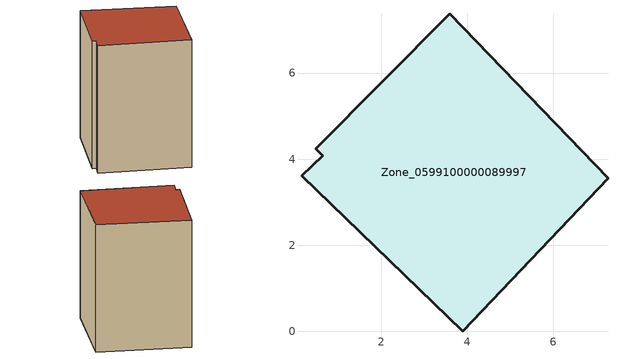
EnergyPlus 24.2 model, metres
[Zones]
Zone_0599100000089997
 floor ground (C_G): 7.27,3.56 3.89,0 0.15,3.62 0.64,4.08 0.48,4.24 3.59,7.38 z0.03
 wall outside (C_F): 7.27,3.56 3.59,7.38 0.48,4.24 0.64,4.08 0.15,3.62 3.89,0 7.27,3.56 z0.03:7.59
 roof outside (C_R): 3.89,0 7.27,3.56 3.59,7.38 0.48,4.24 0.64,4.08 0.15,3.62 z7.59
[BUILDING]
Pand.0599100000089997: North Axis=0; Terrain=City; Loads Convergence Tolerance Value=0.04; Temperature Convergence Tolerance Value=0.4; Solar Distribution=FullExterior; Maximum Number of Warmup Days=25; Minimum Number of Warmup Days=1
[Site:Location]
Rotterdam.The.Hague.AP_ZH_NLD Design_Conditions: Latitude=51.96; Longitude=4.45; Time Zone=1; Elevation=-4.5
[SITE:GROUNDTEMPERATURE:BUILDINGSURFACE]
18, 18, 18, 18, 18, 18, 18, 18, 18, 18, 18, 18
[MATERIAL] Thermal Absorptance=0.9; Solar Absorptance=0.7; Visible Absorptance=0.7
Name | Roughness | Thickness | Conductivity | Density | Specific Heat
G.TC.1946 | MediumSmooth | 0.15 | 1 | 540 | 1210
F.TC.1946 | Rough | 0.3 | 0.857143 | 1920 | 840
R.TC.1946 | MediumRough | 0.2 | 0.909091 | 1500 | 1000
[CONSTRUCTION]
C_G: G.TC.1946
C_F: F.TC.1946
C_R: R.TC.1946
[ZONE]
Zone_0599100000089997: Type=1; Multiplier=1; Ceiling Height=Autocalculate; Volume=Autocalculate; Floor Area=autocalculate; Part of Total Floor Area=Yes
[ZONEINFILTRATION:DESIGNFLOWRATE]
Infil_Zone_0599100000089997: Zone or ZoneList or Space or SpaceList=Zone_0599100000089997; Schedule=AlwaysOn; Design Flow Rate Calculation Method=Flow/Area; Flow Rate per Floor Area=0.003; Constant Term Coefficient=1; Temperature Term Coefficient=0; Velocity Term Coefficient=0; Velocity Squared Term Coefficient=0
[HVACTEMPLATE:ZONE:IDEALLOADSAIRSYSTEM]
Zone_0599100000089997: Maximum Heating Supply Air Temperature=50; Minimum Cooling Supply Air Temperature=13; Maximum Heating Supply Air Humidity Ratio=0.0156; Minimum Cooling Supply Air Humidity Ratio=0.0077; Heating Limit=NoLimit; Cooling Limit=NoLimit; Dehumidification Control Type=ConstantSensibleHeatRatio; Cooling Sensible Heat Ratio=0.7; Dehumidification Setpoint=60; Humidification Control Type=None; Humidification Setpoint=30; Outdoor Air Method=None; Outdoor Air Flow Rate per Person=0.00944; Outdoor Air Flow Rate per Zone Floor Area=0; Outdoor Air Flow Rate per Zone=0; Demand Controlled Ventilation Type=None; Outdoor Air Economizer Type=NoEconomizer; Heat Recovery Type=None; Sensible Heat Recovery Effectiveness=0.7; Latent Heat Recovery Effectiveness=0.65
[ZONECONTROL:THERMOSTAT]
ThermostatControl_Zone_0599100000089997: Zone or ZoneList=Zone_0599100000089997; Control Type Schedule=DualSetpointControlType; Control 1=Thermostat_Zone_0599100000089997; Temperature Difference Between Cutout And Setpoint=0
[THERMOSTATSETPOINT:DUALSETPOINT]
Thermostat_Zone_0599100000089997: Heating Setpoint Temperature Schedule=HeatingSetpoint_Zone_0599100000089997; Cooling Setpoint Temperature Schedule=CoolingSetpoint_Zone_0599100000089997
[SCHEDULE:COMPACT]
HeatingSetpoint_Zone_0599100000089997: Through: 12/31, For: AllDays, Until: 24:00, 21
CoolingSetpoint_Zone_0599100000089997: Through: 12/31, For: AllDays, Until: 24:00, 24
DualSetpointControlType: Through: 12/31, For: AllDays, Until: 24:00, 4
AlwaysOn: Through: 12/31, For: AllDays, Until: 24:00, 1
